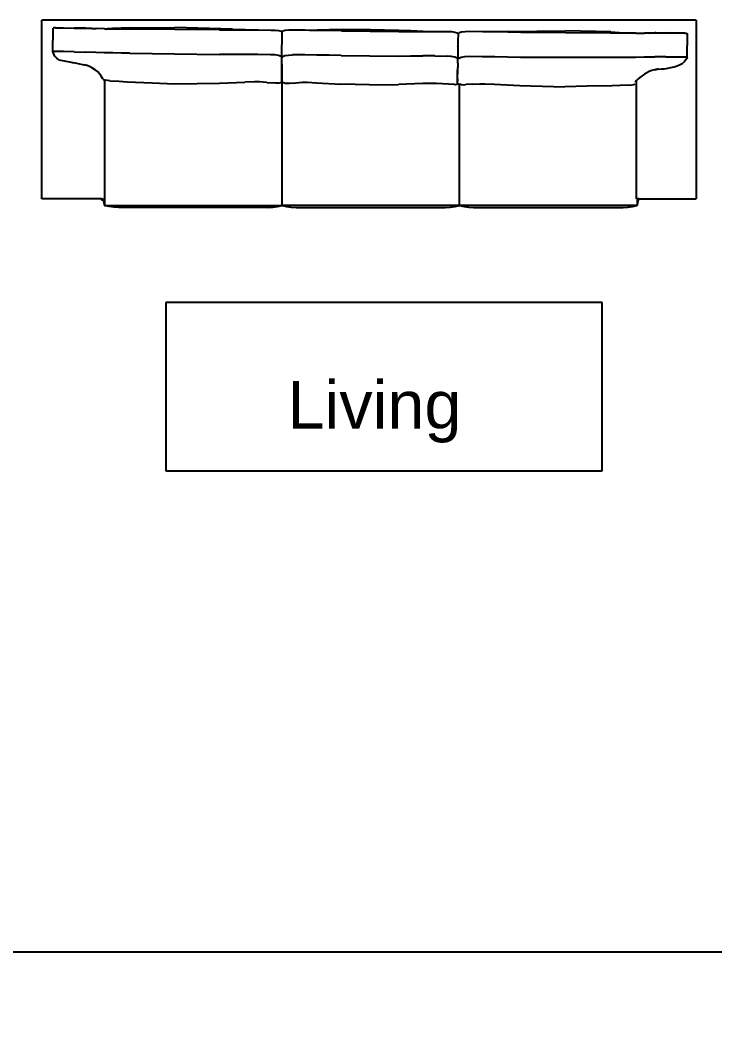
# Model space of a CAD drawing. Header units: metres. Extents: x 244.4 to 340.3, y -4.1 to 64.3.
# Drawn here: x 307.151 to 309.825, y 45.246 to 49.142 of the extents above; entities that cross this region are included whole.
import ezdxf

# ---------------------------------------------------------------- set-up
doc = ezdxf.new("R2010")
doc.units = ezdxf.units.M
doc.layers.get('Defpoints').update_dxf_attribs({"lineweight": 0})
doc.layers.add('Edges', color=7, linetype='Continuous')
doc.styles.get("Standard").update_dxf_attribs({"font": 'arial.ttf'})
doc.styles.add('TEXTS', font='swissl.ttf')
doc.dimstyles.new('Copy of DIMTEXT', dxfattribs={"dimscale": 0.3, "dimtxt": 0.22, "dimasz": 0.18, "dimexe": 0.05, "dimexo": 0.05, "dimgap": 0.05, "dimtad": 0, "dimzin": 1, "dimdsep": 46, "dimtxsty": 'TEXTS', "dimblk": 'ARCHTICK', "dimcen": 0.1, "dimclrd": 256, "dimclre": 6, "dimclrt": 7, "dimadec": 0, "dimazin": 0, "dimtfac": 0.15, "dimtix": 1, "dimtofl": 0, "dimtmove": 1, "dimatfit": 3, "dimldrblk": 'OPEN', "dimfxl": 0, "dimtolj": 1, "dimtzin": 0, "dimarcsym": 0})

# ---------------------------------------------------------------- blocks, each defined once
blk = doc.blocks.new('Living Room Set 09 pl')
at = {"layer": 'Edges'}
for p, q in [((95.4, 111.26), (-36.6, 111.26)), ((-36.6, 75.26), (-36.6, 111.26)), ((91.4, 111.26), (70.21, 111.26)), ((95.4, 111.26), (95.4, 75.26)), ((-34.39, 104.81), (-34.35, 109.62)), ((-34.34, 109.65), (-34.35, 109.62)), ((-34.34, 109.6), (-34.35, 109.62)), ((-34.28, 109.68), (-34.34, 109.65)), ((-34.18, 109.7), (-34.28, 109.68)), ((-34.04, 109.72), (-34.18, 109.7)), ((-33.87, 109.72), (-34.04, 109.72)), ((-33.87, 109.72), (-33.69, 109.73)), ((-33.69, 109.73), (-32.22, 109.71)), ((-32.22, 109.71), (-30.11, 109.69)), ((-32.22, 109.71), (-30.04, 109.68)), ((-27.96, 109.71), (-30.11, 109.69)), ((-30.04, 109.68), (-27.86, 109.64)), ((-27.96, 109.71), (-27.81, 109.68)), ((-27.86, 109.64), (-26.53, 109.62)), ((-26.53, 109.62), (-27.81, 109.68)), ((-26.53, 109.62), (-25.68, 109.6)), ((-23.97, 109.56), (-25.68, 109.6)), ((-23.97, 109.56), (-23.41, 109.55)), ((-22.36, 109.57), (-23.41, 109.55)), ((-23.41, 109.55), (-22.25, 109.52)), ((-20.6, 109.64), (-22.36, 109.57)), ((-22.25, 109.52), (-20.52, 109.5)), ((-18.91, 109.72), (-20.6, 109.64)), ((-20.52, 109.5), (-18.8, 109.49)), ((-18.91, 109.72), (-9.76, 109.79)), ((-0.73, 109.3), (-18.8, 109.49)), ((1.85, 109.46), (-9.76, 109.79)), ((-0.73, 109.3), (1.85, 109.32)), ((1.85, 109.46), (4.43, 109.37)), ((1.85, 109.32), (4.43, 109.32)), ((4.43, 109.37), (6.04, 109.32)), ((4.43, 109.32), (6.04, 109.32)), ((6.04, 109.32), (7.01, 109.31)), ((7.01, 109.31), (9.6, 109.29)), ((9.6, 109.29), (10.47, 109.26)), ((10.47, 109.26), (11.22, 109.17)), ((11.22, 109.17), (11.71, 109.04)), ((11.71, 109.04), (11.88, 108.9)), ((11.82, 103.72), (11.88, 108.9)), ((12.05, 109.04), (11.88, 108.9)), ((12.52, 109.16), (12.05, 109.04)), ((13.22, 109.23), (12.52, 109.16)), ((14.05, 109.26), (13.22, 109.23)), ((16.5, 109.23), (14.05, 109.26)), ((17.43, 109.22), (16.5, 109.23)), ((18.96, 109.25), (17.43, 109.22)), ((18.95, 109.2), (17.43, 109.22)), ((21.4, 109.16), (18.95, 109.2)), ((21.41, 109.3), (18.96, 109.25)), ((23.84, 109.1), (21.4, 109.16)), ((23.85, 109.33), (21.41, 109.3)), ((23.84, 109.1), (29.63, 109.06)), ((29.64, 109.4), (23.85, 109.33)), ((29.63, 109.06), (35.42, 109)), ((29.64, 109.4), (35.42, 109.23)), ((35.42, 109.23), (37.86, 109.16)), ((35.42, 109), (37.86, 109.02)), ((37.86, 109.16), (40.31, 109.08)), ((37.86, 109.02), (40.3, 109.02)), ((40.3, 109.02), (41.83, 109.02)), ((40.31, 109.08), (41.83, 109.02)), ((41.83, 109.02), (42.76, 109.01)), ((42.76, 109.01), (45.21, 109)), ((45.21, 109), (46.04, 108.96)), ((46.04, 108.96), (46.74, 108.87)), ((46.74, 108.87), (47.21, 108.75)), ((47.37, 108.6), (47.21, 108.75)), ((47.37, 108.59), (47.36, 106.95)), ((47.58, 108.74), (47.37, 108.58)), ((47.37, 108.6), (47.37, 108.6)), ((47.37, 108.59), (47.37, 108.6)), ((48.08, 108.86), (47.58, 108.74)), ((48.82, 108.94), (48.08, 108.86)), ((49.7, 108.96), (48.82, 108.94)), ((52.29, 108.94), (49.7, 108.96)), ((53.26, 108.92), (52.29, 108.94)), ((54.87, 108.95), (53.26, 108.92)), ((54.87, 108.9), (53.26, 108.92)), ((57.46, 109), (54.87, 108.95)), ((57.45, 108.85), (54.87, 108.9)), ((60.03, 108.8), (57.45, 108.85)), ((57.46, 109), (69.07, 109.13)), ((78.1, 108.68), (60.03, 108.8)), ((78.21, 108.91), (69.07, 109.13)), ((79.82, 108.66), (78.1, 108.68)), ((78.21, 108.91), (79.9, 108.8)), ((81.54, 108.66), (79.82, 108.66)), ((79.9, 108.8), (81.67, 108.7)), ((82.71, 108.66), (81.54, 108.66)), ((81.67, 108.7), (82.71, 108.66)), ((83.26, 108.66), (82.71, 108.66)), ((83.26, 108.66), (84.98, 108.68)), ((85.83, 108.68), (84.98, 108.68)), ((85.83, 108.68), (87.11, 108.73)), ((87.16, 108.68), (85.83, 108.68)), ((87.26, 108.75), (87.11, 108.73)), ((89.34, 108.68), (87.16, 108.68)), ((87.26, 108.75), (89.41, 108.69)), ((91.52, 108.67), (89.34, 108.68)), ((91.52, 108.67), (89.41, 108.69)), ((92.99, 108.67), (91.52, 108.67)), ((93.17, 108.66), (92.99, 108.67)), ((93.17, 108.66), (93.34, 108.65)), ((93.34, 108.65), (93.48, 108.63)), ((93.48, 108.63), (93.58, 108.61)), ((93.58, 108.61), (93.64, 108.58)), ((93.59, 103.74), (93.65, 108.55)), ((93.64, 108.58), (93.65, 108.55)), ((47.36, 106.95), (47.33, 103.64)), ((-34.38, 104.85), (-34.39, 104.81)), ((-34.39, 104.81), (-34.34, 104.64)), ((-34.32, 104.89), (-34.38, 104.85)), ((-34.34, 104.64), (-34.16, 104.3)), ((-34.22, 104.92), (-34.32, 104.89)), ((-34.08, 104.95), (-34.22, 104.92)), ((-34.16, 104.3), (-33.91, 103.97)), ((-33.92, 104.96), (-34.08, 104.95)), ((-33.74, 104.97), (-33.92, 104.96)), ((-32.27, 104.94), (-33.74, 104.97)), ((-30.09, 104.89), (-32.27, 104.94)), ((-30.09, 104.89), (-27.9, 104.84)), ((-25.72, 104.78), (-27.9, 104.84)), ((-24.01, 104.71), (-25.72, 104.78)), ((-22.29, 104.66), (-24.01, 104.71)), ((-20.57, 104.63), (-22.29, 104.66)), ((-18.84, 104.61), (-20.57, 104.63)), ((-18.84, 104.61), (-9.81, 104.46)), ((-9.81, 104.46), (-0.77, 104.33)), ((1.8, 104.35), (-0.77, 104.33)), ((4.38, 104.36), (1.8, 104.35)), ((6.97, 104.35), (4.38, 104.36)), ((9.56, 104.31), (6.97, 104.35)), ((10.43, 104.26), (9.56, 104.31)), ((11.17, 104.13), (10.43, 104.26)), ((12.45, 104.12), (13.16, 104.24)), ((13.16, 104.24), (13.99, 104.28)), ((16.44, 104.27), (13.99, 104.28)), ((18.89, 104.24), (16.44, 104.27)), ((21.34, 104.19), (18.89, 104.24)), ((23.78, 104.13), (21.34, 104.19)), ((47.36, 105.92), (47.36, 105.93)), ((47.36, 105.92), (47.36, 105.93)), ((47.36, 105.93), (47.36, 105.92)), ((47.36, 105.92), (47.36, 105.92)), ((-33.91, 103.97), (-33.59, 103.63)), ((-33.2, 103.3), (-33.59, 103.63)), ((-33.2, 103.3), (-29.62, 102.58)), ((-33.2, 103.3), (-33.17, 103.28)), ((-30.46, 102.75), (-30.44, 102.75)), ((-29.62, 102.58), (-28.41, 102.34)), ((-28.41, 102.34), (-27.68, 102.18)), ((-27.48, 102.11), (-27.68, 102.18)), ((11.67, 103.94), (11.17, 104.13)), ((11.83, 103.75), (11.67, 103.94)), ((11.79, 98.83), (11.83, 103.72)), ((11.81, 102.42), (11.79, 98.83)), ((11.81, 102.42), (11.81, 102.42)), ((11.81, 102.42), (11.81, 102.42)), ((11.82, 103.75), (11.83, 103.75)), ((11.83, 103.74), (11.82, 103.75)), ((11.83, 103.72), (11.82, 103.72)), ((11.82, 103.72), (11.82, 103.72)), ((11.83, 103.72), (11.82, 103.72)), ((11.83, 103.75), (11.98, 103.94)), ((11.83, 103.74), (11.83, 103.75)), ((11.98, 103.94), (12.45, 104.12)), ((23.78, 104.13), (29.57, 104.11)), ((29.57, 104.11), (35.37, 104.03)), ((35.37, 104.03), (37.81, 104.05)), ((37.81, 104.05), (40.26, 104.06)), ((42.71, 104.05), (40.26, 104.06)), ((42.71, 104.05), (45.16, 104.02)), ((45.99, 103.96), (45.16, 104.02)), ((46.7, 103.83), (45.99, 103.96)), ((47.17, 103.64), (46.7, 103.83)), ((47.32, 103.45), (47.17, 103.64)), ((47.32, 103.45), (47.33, 103.43)), ((47.33, 102.63), (47.32, 101.7)), ((47.33, 103.64), (47.33, 103.43)), ((47.33, 103.31), (47.33, 103.43)), ((47.33, 102.63), (47.33, 103.31)), ((47.34, 103.43), (47.35, 103.44)), ((47.51, 103.64), (47.35, 103.45)), ((47.35, 103.44), (47.35, 103.45)), ((47.51, 103.64), (48.01, 103.82)), ((48.01, 103.82), (48.76, 103.94)), ((48.76, 103.94), (49.63, 103.98)), ((49.63, 103.98), (52.22, 103.97)), ((52.22, 103.97), (54.8, 103.94)), ((54.8, 103.94), (57.39, 103.89)), ((57.39, 103.89), (59.96, 103.83)), ((59.96, 103.83), (69, 103.8)), ((69, 103.8), (78.04, 103.8)), ((78.04, 103.8), (79.76, 103.79)), ((79.76, 103.79), (81.48, 103.8)), ((81.48, 103.8), (83.2, 103.82)), ((83.2, 103.82), (84.92, 103.85)), ((84.92, 103.85), (87.1, 103.88)), ((89.28, 103.89), (87.1, 103.88)), ((89.28, 103.89), (91.46, 103.9)), ((91.46, 103.9), (92.93, 103.91)), ((93.09, 102.91), (92.76, 102.58)), ((92.93, 103.91), (93.11, 103.9)), ((93.34, 103.24), (93.09, 102.91)), ((93.11, 103.9), (93.28, 103.89)), ((93.28, 103.89), (93.41, 103.86)), ((93.53, 103.57), (93.34, 103.24)), ((93.41, 103.86), (93.52, 103.82)), ((93.52, 103.82), (93.58, 103.78)), ((93.59, 103.74), (93.53, 103.57)), ((93.58, 103.78), (93.59, 103.74)), ((47.28, 98.98), (47.32, 101.7)), ((47.28, 99.41), (47.3, 101.19)), ((47.3, 101.2), (47.3, 101.2)), ((87.12, 101.28), (87.56, 101.38)), ((87.77, 101.41), (87.56, 101.38)), ((-24.32, 99.44), (-24.32, 99.44)), ((-24.32, 99.44), (-24.27, 99.38)), ((-24.27, 99.38), (-24.16, 99.31)), ((-24.16, 99.31), (-24, 99.25)), ((-24, 99.25), (-23.98, 99.25)), ((-23.98, 99.25), (-23.98, 73.88)), ((-23.98, 99.25), (-23.8, 99.2)), ((-22.91, 99.05), (-23.8, 99.2)), ((-22.91, 99.05), (-20.98, 98.94)), ((-20.98, 98.94), (-19.42, 98.86)), ((-19.42, 98.86), (-14.35, 98.66)), ((-14.35, 98.66), (-9.83, 98.46)), ((-9.83, 98.46), (-0.79, 98.58)), ((-0.79, 98.58), (4.36, 98.77)), ((6.3, 98.83), (4.36, 98.77)), ((7.34, 98.81), (6.3, 98.83)), ((8.76, 98.71), (7.34, 98.81)), ((8.76, 98.71), (10.14, 98.6)), ((10.52, 98.58), (10.14, 98.6)), ((11.03, 98.58), (10.52, 98.58)), ((11.08, 98.58), (11.03, 98.58)), ((11.08, 98.58), (11.37, 98.61)), ((11.37, 98.61), (11.61, 98.67)), ((11.61, 98.67), (11.77, 98.75)), ((11.77, 98.75), (11.79, 98.77)), ((11.79, 98.83), (11.79, 98.83)), ((11.79, 98.83), (11.79, 98.77)), ((11.79, 98.77), (11.79, 98.77)), ((11.79, 98.77), (11.79, 98.77)), ((11.79, 98.77), (11.79, 98.77)), ((11.8, 98.75), (11.79, 98.77)), ((11.86, 98.72), (11.8, 98.75)), ((11.86, 73.88), (11.86, 98.72)), ((11.95, 98.67), (11.86, 98.72)), ((12.18, 98.61), (11.95, 98.67)), ((12.45, 98.57), (12.18, 98.61)), ((12.45, 98.57), (12.5, 98.57)), ((12.5, 98.57), (12.98, 98.56)), ((12.98, 98.56), (13.34, 98.57)), ((13.34, 98.57), (14.66, 98.66)), ((14.66, 98.66), (16, 98.74)), ((16, 98.74), (16.99, 98.74)), ((16.99, 98.74), (18.82, 98.65)), ((18.82, 98.65), (23.7, 98.38)), ((29.52, 98.2), (23.7, 98.38)), ((29.52, 98.2), (35.35, 98.28)), ((40.24, 98.47), (35.35, 98.28)), ((42.07, 98.53), (40.24, 98.47)), ((43.06, 98.51), (42.07, 98.53)), ((46.67, 98.29), (43.06, 98.51)), ((46.67, 98.29), (46.88, 98.32)), ((46.88, 98.32), (47.11, 98.38)), ((47.11, 98.38), (47.26, 98.45)), ((47.26, 98.45), (47.28, 98.48)), ((47.28, 99.41), (47.28, 99.4)), ((47.28, 99.41), (47.28, 99.41)), ((47.28, 99.4), (47.28, 99.41)), ((47.28, 98.98), (47.29, 99.41)), ((47.28, 99.4), (47.28, 99.4)), ((47.28, 99.4), (47.28, 98.98)), ((47.28, 98.95), (47.28, 98.98)), ((47.29, 98.51), (47.28, 98.95)), ((47.28, 98.48), (47.3, 98.51)), ((47.3, 98.51), (47.29, 98.51)), ((47.33, 98.45), (47.3, 98.51)), ((47.49, 98.37), (47.33, 98.45)), ((47.7, 98.32), (47.49, 98.37)), ((47.7, 73.88), (47.7, 98.32)), ((47.73, 98.31), (47.7, 98.32)), ((48.02, 98.27), (47.73, 98.31)), ((48.02, 98.27), (48.07, 98.27)), ((48.07, 98.27), (48.57, 98.26)), ((48.57, 98.26), (48.96, 98.28)), ((50.34, 98.36), (48.96, 98.28)), ((50.34, 98.36), (51.76, 98.44)), ((51.76, 98.44), (52.8, 98.44)), ((52.8, 98.44), (54.73, 98.35)), ((54.73, 98.35), (59.88, 98.07)), ((59.88, 98.07), (68.92, 97.81)), ((80.07, 98.1), (78.51, 98.04)), ((82.01, 98.17), (80.07, 98.1)), ((82.01, 98.17), (82.9, 98.31)), ((83.08, 98.35), (82.9, 98.31)), ((83.4, 99.1), (83.12, 98.79)), ((83.65, 99.37), (83.4, 99.1)), ((83.4, 75.26), (83.4, 99.08)), ((73.44, 97.93), (68.92, 97.81)), ((78.51, 98.04), (73.44, 97.93)), ((-24.6, 75.26), (-36.6, 75.26)), ((-24.6, 75.26), (-24.6, 74.94)), ((-24.6, 75.26), (-24.28, 75.26)), ((-24.23, 74.94), (-24.6, 74.94)), ((-24.28, 75.26), (-24.23, 74.94)), ((-24.25, 75.26), (-24.28, 75.26)), ((-24.23, 74.94), (-24.19, 74.7)), ((-24.19, 74.7), (-23.98, 73.88)), ((-23.98, 73.88), (11.86, 73.88)), ((-23.05, 73.66), (-23.98, 73.88)), ((-22.1, 73.53), (-23.05, 73.66)), ((9.99, 73.53), (10.93, 73.66)), ((10.93, 73.66), (11.86, 73.88)), ((11.86, 73.88), (12.79, 73.66)), ((47.7, 73.88), (11.86, 73.88)), ((12.79, 73.66), (13.73, 73.53)), ((45.82, 73.53), (46.77, 73.66)), ((46.77, 73.66), (47.7, 73.88)), ((83.53, 73.88), (47.7, 73.88)), ((47.7, 73.88), (48.62, 73.66)), ((48.62, 73.66), (49.57, 73.53)), ((81.66, 73.53), (82.61, 73.66)), ((82.61, 73.66), (83.53, 73.88)), ((83.4, 75.26), (83.53, 75.26)), ((83.53, 75.26), (83.53, 73.88)), ((83.84, 75.26), (83.53, 75.26)), ((83.53, 73.88), (83.75, 74.7)), ((83.75, 74.7), (83.84, 75.26)), ((83.84, 75.26), (95.4, 75.26)), ((-21.15, 73.49), (-22.1, 73.53)), ((9.03, 73.49), (-21.15, 73.49)), ((9.03, 73.49), (9.99, 73.53)), ((13.73, 73.53), (14.69, 73.49)), ((14.69, 73.49), (44.87, 73.49)), ((44.87, 73.49), (45.82, 73.53)), ((49.57, 73.53), (50.53, 73.49)), ((50.53, 73.49), (80.7, 73.49)), ((80.7, 73.49), (81.66, 73.53)), ((-11.57, 54.33), (-11.57, 20.33)), ((76.43, 54.33), (-11.57, 54.33)), ((76.43, 20.33), (76.43, 54.33)), ((-11.57, 20.33), (76.43, 20.33))]:
    blk.add_line(p, q, dxfattribs=at)
for centre, radius, start, end in [((-29.13, 96.96), 5.41, 27.4329, 78.3801), ((87.78, 112.66), 11.25, 269.944, 296.3036), ((88.91, 93.93), 7.56, 100.2814, 134.0831)]:
    blk.add_arc(centre, radius, start, end, dxfattribs=at)
blk = doc.blocks.new('_ArchTick')
at = {"color": 0, "linetype": 'ByBlock', "const_width": 0.15}
blk.add_lwpolyline([(-0.5, -0.5), (0.5, 0.5)], dxfattribs=at)
blk = doc.blocks.new('*D127')
at = {"layer": 'Defpoints', "color": 0, "transparency": 16777216}
for p in [(305.6554, 45.8688), (315.1554, 45.7762), (315.1554, 45.5574)]:
    blk.add_point(p, dxfattribs=at)
at = {"layer": 'Edges', "color": 6, "lineweight": -2, "transparency": 16777216}
for p, q in [((305.6554, 45.8388), (305.6554, 45.5274)), ((315.1554, 45.7462), (315.1554, 45.5274))]:
    blk.add_line(p, q, dxfattribs=at)
at = {"layer": 'Edges', "lineweight": -2, "transparency": 16777216}
for p, q in [((305.6554, 45.5574), (310.0491, 45.5574)), ((315.1554, 45.5574), (310.7616, 45.5574))]:
    blk.add_line(p, q, dxfattribs=at)
at = {"layer": 'Edges', "lineweight": -2, "transparency": 16777216, "xscale": 0.108, "yscale": 0.108, "zscale": 0.108, "rotation": 180}
blk.add_blockref('_ArchTick', (305.6554, 45.5574), dxfattribs=at)
at = {"layer": 'Edges', "lineweight": -2, "transparency": 16777216, "xscale": 0.108, "yscale": 0.108, "zscale": 0.108}
blk.add_blockref('_ArchTick', (315.1554, 45.5574), dxfattribs=at)
at = {"layer": 'Edges', "color": 7, "transparency": 16777216, "insert": (310.4054, 45.6552), "char_height": 0.132, "attachment_point": 5, "style": 'TEXTS', "bg_fill": 3, "box_fill_scale": 1.1, "bg_fill_color": 256, "bg_fill_true_color": 13158600, "bg_fill_transparency": 0}
blk.add_mtext('\\A1;9.50 m', dxfattribs=at)
at = {"layer": 'Edges', "color": 7, "transparency": 16777216, "insert": (310.4054, 45.4425), "char_height": 0.132, "attachment_point": 5, "style": 'TEXTS', "bg_fill": 3, "box_fill_scale": 1.1, "bg_fill_color": 256, "bg_fill_true_color": 13158600, "bg_fill_transparency": 0}
blk.add_mtext('\\A1;[31\'-2" ft]', dxfattribs=at)
blk = doc.blocks.new('_Open')
at = {"color": 0, "linetype": 'ByBlock', "lineweight": -2}
for p, q in [((-1, 0.167), (0, 0)), ((-1, -0.167), (0, 0)), ((0, 0), (-1, 0))]:
    blk.add_line(p, q, dxfattribs=at)

msp = doc.modelspace()

# ---------------------------------------------------------------- block references
at = {"xscale": 0.01907539693615318, "yscale": 0.01907539693615318, "zscale": 0.01907539693615318}
msp.add_blockref('Living Room Set 09 pl', (307.933, 47.02), dxfattribs=at)

# ---------------------------------------------------------------- texts
at = {"layer": 'Edges', "insert": (308.1802, 47.7544), "char_height": 0.18352, "width": 1.561448, "attachment_point": 1}
msp.add_mtext('Living', dxfattribs=at)

# ---------------------------------------------------------------- dimensions: what is measured, and where the dimension line sits
at = {"layer": 'Edges'}
dim = msp.add_linear_dim(base=(315.1554, 45.5574), p1=(305.6554, 45.8688), p2=(315.1554, 45.7762), dimstyle='Copy of DIMTEXT', override={"dimscale": 0.6, "dimpost": ' m\\X', "dimfxl": 0.9, "dimfxlon": 1, "dimtfill": 1}, dxfattribs=at)
dim.commit()
dim.dimension.update_dxf_attribs({"geometry": '*D127', "text_midpoint": (310.4054, 45.5574)})

doc.saveas('drawing.dxf')
